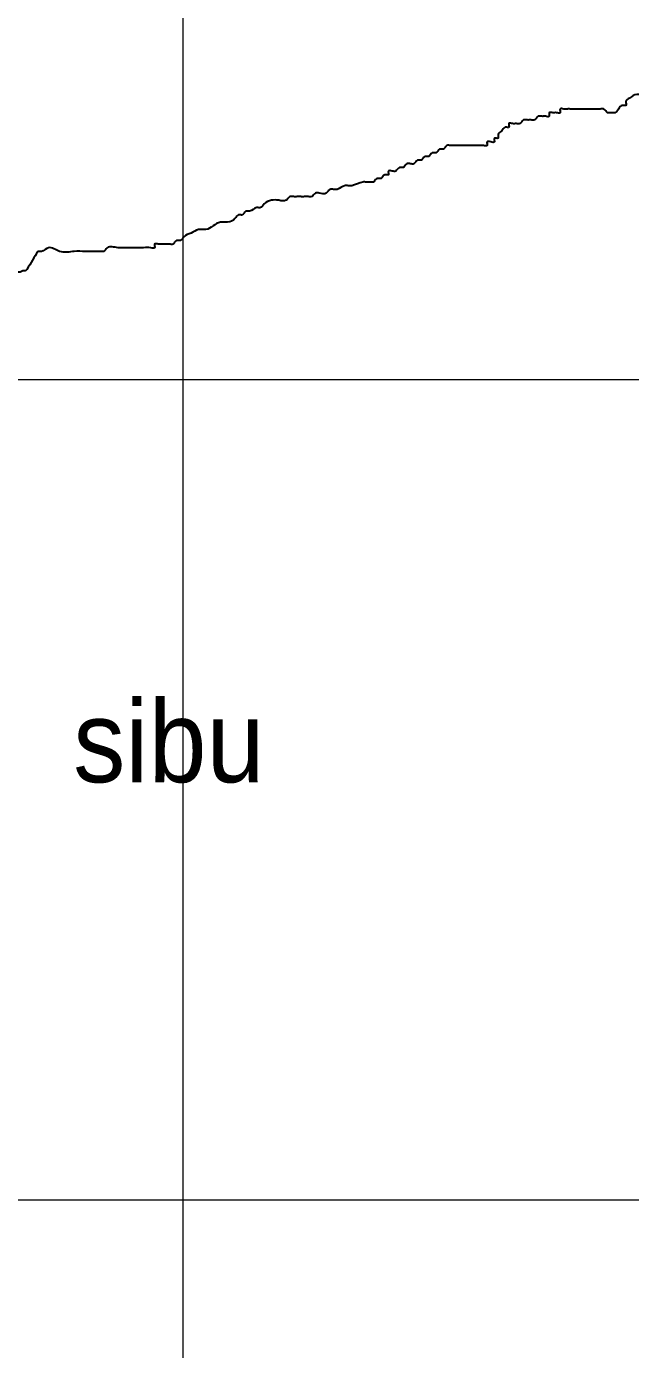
# Model space of a CAD drawing. Header units: metres. Extents: x -400 to 2000400, y -400 to 948520.
# Drawn here: x 1180946 to 1254517, y 181759 to 343054 of the extents above; entities that cross this region are included whole.
import ezdxf
from ezdxf.enums import TextEntityAlignment as Align

# ---------------------------------------------------------------- set-up
doc = ezdxf.new("R2010")
doc.units = ezdxf.units.M
doc.header["$LTSCALE"] = 1600
for name, color, linetype, lineweight in [('1', 7, 'Continuous', 25), ('2', 7, 'Continuous', 25), ('3', 7, 'Continuous', 13)]:
    doc.layers.add(name, color=color, linetype=linetype, lineweight=lineweight)

msp = doc.modelspace()

# ---------------------------------------------------------------- linework, layer by layer
at = {"layer": '1'}
for points in [[(1260183, 336995), (1259738, 336995), (1259293, 336995), (1258848, 336995), (1258403, 336995), (1257958, 336995), (1257513, 336550), (1257068, 336550), (1257068, 336105), (1257068, 335660), (1256623, 335660), (1256623, 335214), (1256178, 335214), (1255733, 334769), (1255288, 334769), (1254398, 334324), (1253953, 333879), (1253953, 333434), (1253508, 333434), (1253063, 332989), (1252618, 332543), (1252173, 332543), (1251728, 332543), (1251283, 332989), (1250838, 332989), (1250393, 332989), (1249948, 332989), (1249058, 332989), (1248613, 332989), (1248168, 332989), (1247723, 332989), (1247278, 332989), (1246833, 332989), (1246388, 332989), (1245943, 332989), (1245943, 332543), (1245499, 332543), (1245054, 332543), (1244609, 332543), (1244609, 332098), (1244164, 332098), (1243719, 332098), (1243274, 332098), (1242829, 331653), (1242384, 331653), (1241939, 331653), (1241494, 331653), (1241049, 331208), (1240604, 331208), (1240159, 331208), (1239714, 331208), (1239714, 330763), (1239269, 330763), (1238824, 330318), (1238379, 329873), (1238379, 329427), (1237934, 329427), (1237934, 328982), (1237489, 328982), (1237044, 328982), (1237044, 328537), (1236599, 328537), (1236154, 328537), (1235709, 328537), (1235264, 328537), (1234374, 328537), (1233484, 328537), (1233039, 328537), (1232594, 328537), (1232149, 328537), (1231704, 328092), (1231259, 328092), (1230814, 327647), (1230369, 327647), (1229924, 327202), (1229479, 327202), (1229034, 326757), (1228589, 326757), (1228144, 326311), (1227699, 326311), (1227254, 326311), (1226809, 325866), (1226364, 325866), (1225919, 325421), (1225474, 325421), (1225030, 325421), (1225030, 324976), (1224585, 324976), (1224140, 324531), (1223695, 324531), (1223250, 324086)], [(1223250, 324086), (1222360, 324086), (1221915, 324086), (1220580, 323640), (1220135, 323640), (1219690, 323640), (1218800, 323195), (1218355, 323195), (1217910, 323195), (1217465, 322750), (1216575, 322750), (1216130, 322750), (1215685, 322305), (1215240, 322305), (1214795, 322305), (1214350, 322305), (1213905, 322305), (1213460, 322305), (1213015, 322305), (1212570, 321860), (1211680, 321860), (1210790, 321860), (1209900, 321415), (1209455, 320970), (1209010, 320970), (1208120, 320524), (1207675, 320524), (1207230, 320079), (1206785, 320079), (1206340, 319634), (1205450, 319189), (1204560, 319189), (1203671, 318744), (1202781, 318299), (1201891, 318299), (1201001, 317854), (1200111, 317408), (1199666, 316963), (1199221, 316963), (1198776, 316518), (1198331, 316518), (1197886, 316518), (1197441, 316518), (1196996, 316518), (1196551, 316518), (1196551, 316073), (1196106, 316073), (1195216, 316073), (1194771, 316073), (1193881, 316073), (1193436, 316073), (1192546, 316073), (1192101, 316073), (1190766, 316073), (1190321, 315628), (1189876, 315628), (1189431, 315628), (1188986, 315628), (1188541, 315628), (1188096, 315628), (1186761, 315628), (1184981, 315628), (1183647, 316073), (1182757, 315628), (1182312, 315628)], [(1182312, 315628), (1180979, 313430), (1180815, 313266), (1180651, 313266), (1180486, 313266), (1180158, 313101), (1179829, 313101), (1179500, 313101), (1179171, 312937), (1179007, 312937), (1178843, 312772), (1178678, 312608), (1178349, 312443), (1178185, 312279), (1178021, 312279), (1177856, 312279), (1177528, 312115), (1177199, 312115), (1176870, 312115), (1176541, 312115), (1176377, 312115), (1176213, 312115), (1175884, 311950), (1175555, 311950), (1175391, 311950), (1175062, 311786), (1174898, 311786), (1174733, 311621), (1174405, 311457), (1173912, 311292), (1173583, 311128), (1173254, 310964), (1172761, 310635), (1172432, 310470), (1172104, 310306), (1171775, 310141), (1171446, 310141), (1171117, 309977), (1170789, 309977), (1170624, 309977), (1170460, 309977), (1170296, 309977), (1169967, 309977), (1169802, 309977), (1169474, 309977), (1169145, 309813), (1168981, 309813), (1168652, 309813), (1168487, 309813), (1168159, 309813), (1167830, 309813), (1167501, 309813), (1167173, 309813), (1166844, 309813), (1166515, 309813), (1166351, 309648), (1166186, 309648), (1166022, 309648), (1165858, 309484), (1165365, 309484), (1165200, 309484), (1165036, 309484), (1165036, 309319), (1164871, 309319), (1164707, 309319), (1164543, 309319), (1164378, 309155), (1164050, 309155), (1163721, 308990), (1163556, 308826), (1163392, 308826), (1163228, 308826), (1163228, 308662), (1163063, 308497), (1163063, 308333), (1163063, 308168), (1162899, 308004), (1162570, 307839), (1162406, 307675), (1162242, 307675), (1162077, 307511), (1161748, 307346), (1161584, 307346), (1161420, 307182), (1161255, 307182), (1161091, 307182), (1160927, 307346), (1160762, 307346), (1160762, 307511), (1160762, 307839), (1160762, 308168)]]:
    msp.add_spline(points, degree=3, dxfattribs=at)
at = {"layer": '3'}
for p, q in [((1200000, 600000), (1200000, 0)), ((900000, 300000), (1600000, 300000)), ((900000, 200000), (1600000, 200000))]:
    msp.add_line(p, q, dxfattribs=at)

# ---------------------------------------------------------------- texts
at = {"layer": '2', "width": 0.95}
msp.add_text('sibu', height=10000, dxfattribs=at).set_placement((1198289, 250915), align=Align.CENTER)

doc.saveas('drawing.dxf')
